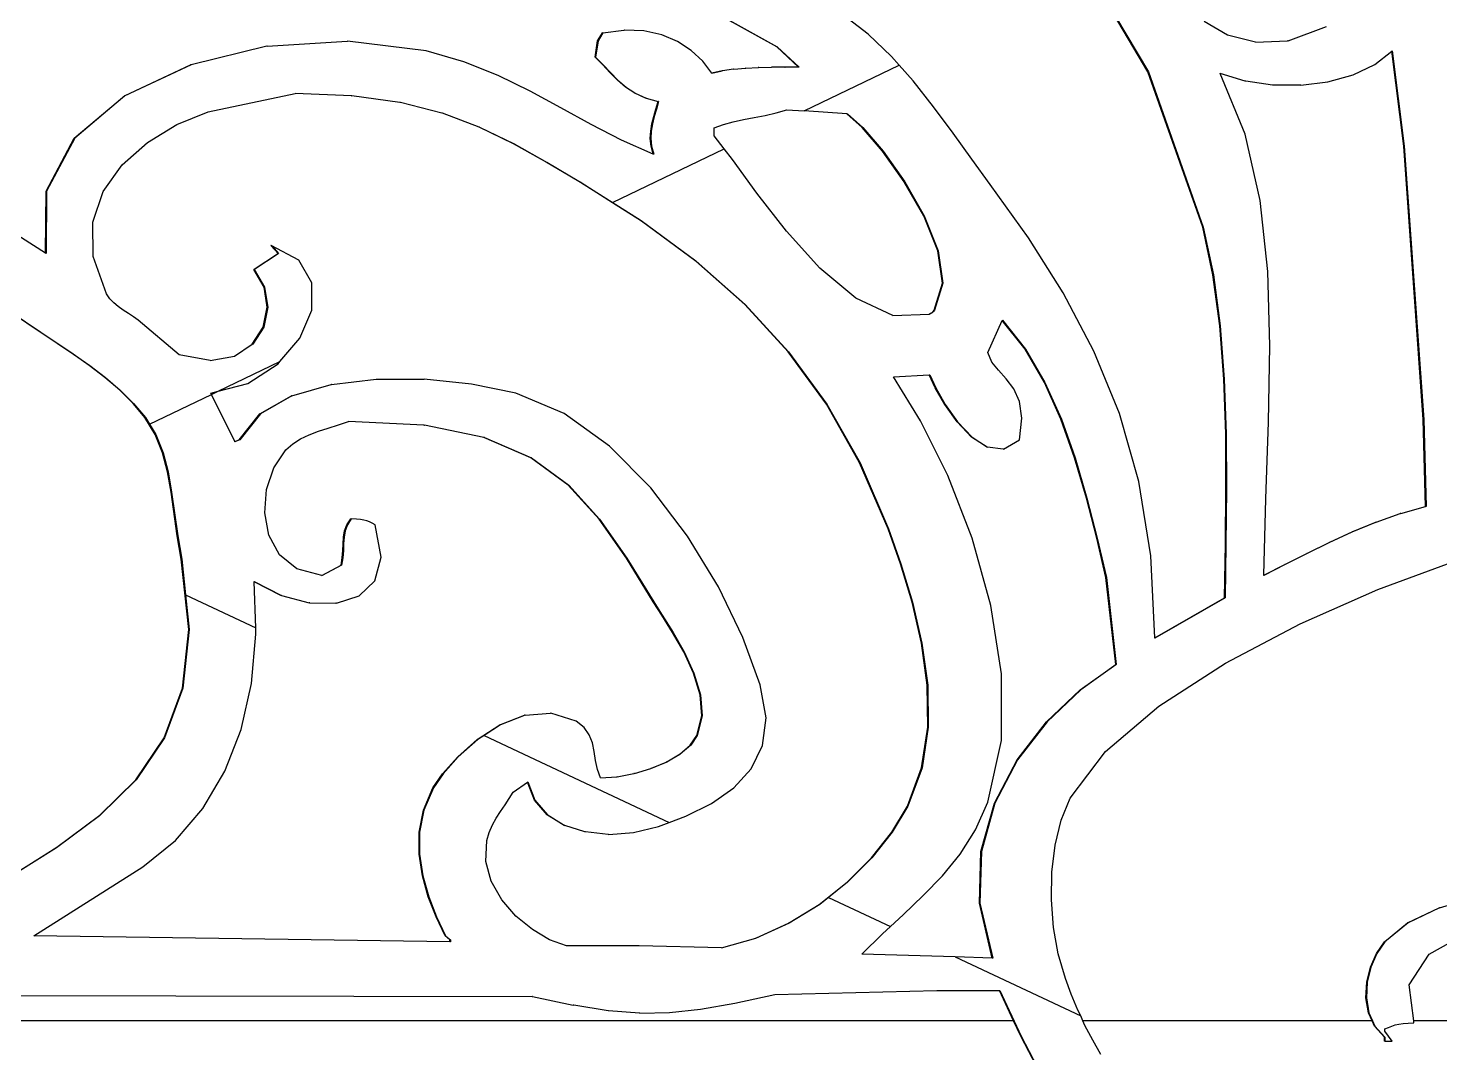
# Model space of a CAD drawing. Header units: inches. Extents: x 1397 to 20304, y -27267 to -746.
# Drawn here: x 3381.86 to 3396.32, y -9117.02 to -9106.52 of the extents above; entities that cross this region are included whole.
import ezdxf

# ---------------------------------------------------------------- set-up
doc = ezdxf.new("R2010")
doc.units = ezdxf.units.IN
doc.header["$LTSCALE"] = 17
doc.header["$MEASUREMENT"] = 0
doc.layers.add('OUTLINE', color=1, linetype='Continuous', lineweight=25)

# ---------------------------------------------------------------- blocks, each defined once
blk = doc.blocks.new('fddd')
for p, q in [((-505.648, -3281.932), (-506.447, -3280.582)), ((-506.238, -3280.928), (-505.643, -3281.932)), ((-509.45, -3281.677), (-510.343, -3281.179)), ((-510.338, -3281.179), (-509.445, -3281.677)), ((-508.515, -3281.545), (-508.776, -3281.345)), ((-511.285, -3281.615), (-511.235, -3281.532)), ((-511.231, -3281.532), (-511.28, -3281.615)), ((-511.231, -3281.532), (-511.235, -3281.532)), ((-511.231, -3281.532), (-511.016, -3281.505)), ((-511.016, -3281.505), (-511.012, -3281.505)), ((-511.011, -3281.505), (-511.012, -3281.505)), ((-510.81, -3281.513), (-511.011, -3281.505)), ((-510.627, -3281.554), (-510.81, -3281.513)), ((-508.275, -3281.774), (-508.515, -3281.545)), ((-504.834, -3281.558), (-505.072, -3281.417)), ((-504.213, -3281.615), (-503.819, -3281.467)), ((-514.672, -3281.669), (-515.448, -3281.859)), ((-514.668, -3281.669), (-514.672, -3281.669)), ((-514.668, -3281.669), (-513.85, -3281.619)), ((-513.85, -3281.619), (-513.848, -3281.619)), ((-513.845, -3281.619), (-513.848, -3281.619)), ((-513.041, -3281.718), (-513.845, -3281.619)), ((-511.31, -3281.781), (-511.285, -3281.615)), ((-511.28, -3281.615), (-511.305, -3281.781)), ((-511.28, -3281.615), (-511.285, -3281.615)), ((-510.466, -3281.621), (-510.627, -3281.554)), ((-510.325, -3281.712), (-510.466, -3281.621)), ((-509.445, -3281.677), (-509.45, -3281.677)), ((-509.227, -3281.884), (-509.45, -3281.677)), ((-509.445, -3281.677), (-509.222, -3281.884)), ((-504.545, -3281.629), (-504.834, -3281.558)), ((-504.545, -3281.629), (-504.218, -3281.615)), ((-504.213, -3281.615), (-504.218, -3281.615)), ((-512.654, -3281.83), (-513.041, -3281.718)), ((-512.302, -3281.97), (-512.654, -3281.83)), ((-511.233, -3281.86), (-511.31, -3281.781)), ((-511.305, -3281.781), (-511.31, -3281.781)), ((-511.305, -3281.781), (-511.229, -3281.86)), ((-510.208, -3281.822), (-510.325, -3281.712)), ((-510.115, -3281.946), (-510.208, -3281.822)), ((-508.195, -3281.865), (-508.275, -3281.774)), ((-503.323, -3281.856), (-503.151, -3281.722)), ((-503.151, -3281.722), (-503.147, -3281.718)), ((-503.027, -3282.693), (-503.151, -3281.722)), ((-503.147, -3281.718), (-503.023, -3282.693)), ((-516.131, -3282.177), (-515.453, -3281.859)), ((-515.448, -3281.859), (-516.126, -3282.177)), ((-515.448, -3281.859), (-515.453, -3281.859)), ((-511.974, -3282.13), (-512.302, -3281.97)), ((-511.159, -3281.94), (-511.233, -3281.86)), ((-511.229, -3281.86), (-511.233, -3281.86)), ((-511.229, -3281.86), (-511.154, -3281.94)), ((-511.082, -3282.017), (-511.159, -3281.94)), ((-511.154, -3281.94), (-511.159, -3281.94)), ((-511.154, -3281.94), (-511.077, -3282.017)), ((-510.115, -3281.946), (-510.01, -3281.923)), ((-510.01, -3281.923), (-510.115, -3281.946)), ((-510.115, -3281.946), (-510.115, -3281.946)), ((-510.006, -3281.923), (-510.01, -3281.923)), ((-509.893, -3281.906), (-510.006, -3281.923)), ((-509.889, -3281.906), (-509.893, -3281.906)), ((-509.889, -3281.906), (-509.77, -3281.894)), ((-509.765, -3281.894), (-509.77, -3281.894)), ((-509.765, -3281.894), (-509.64, -3281.887)), ((-509.635, -3281.887), (-509.64, -3281.887)), ((-509.635, -3281.887), (-509.505, -3281.884)), ((-509.501, -3281.884), (-509.505, -3281.884)), ((-509.367, -3281.884), (-509.501, -3281.884)), ((-509.367, -3281.884), (-509.365, -3281.884)), ((-509.363, -3281.884), (-509.365, -3281.884)), ((-509.227, -3281.884), (-509.363, -3281.884)), ((-509.222, -3281.884), (-509.227, -3281.884)), ((-509.17, -3282.332), (-508.195, -3281.865)), ((-508.052, -3282.024), (-508.195, -3281.865)), ((-505.643, -3281.932), (-505.648, -3281.932)), ((-505.086, -3283.523), (-505.648, -3281.932)), ((-505.643, -3281.932), (-505.081, -3283.523)), ((-504.907, -3281.946), (-504.907, -3281.948)), ((-504.652, -3282.027), (-504.907, -3281.948)), ((-504.654, -3282.57), (-504.907, -3281.948)), ((-503.804, -3282.033), (-503.546, -3281.961)), ((-503.546, -3281.961), (-503.323, -3281.856)), ((-511.077, -3282.017), (-511.082, -3282.017)), ((-510.998, -3282.089), (-511.082, -3282.017)), ((-511.077, -3282.017), (-510.993, -3282.089)), ((-510.993, -3282.089), (-510.998, -3282.089)), ((-510.903, -3282.151), (-510.998, -3282.089)), ((-510.993, -3282.089), (-510.899, -3282.151)), ((-507.843, -3282.289), (-508.052, -3282.024)), ((-504.647, -3282.027), (-504.652, -3282.027)), ((-504.372, -3282.067), (-504.647, -3282.027)), ((-504.367, -3282.067), (-504.372, -3282.067)), ((-504.086, -3282.069), (-504.367, -3282.067)), ((-504.082, -3282.069), (-504.086, -3282.069)), ((-504.082, -3282.069), (-503.804, -3282.033)), ((-516.645, -3282.612), (-516.131, -3282.177)), ((-516.126, -3282.177), (-516.64, -3282.612)), ((-516.126, -3282.177), (-516.131, -3282.177)), ((-515.273, -3282.341), (-514.381, -3282.154)), ((-513.805, -3282.177), (-514.381, -3282.154)), ((-513.805, -3282.177), (-513.801, -3282.177)), ((-513.31, -3282.246), (-513.801, -3282.177)), ((-513.305, -3282.246), (-513.31, -3282.246)), ((-512.88, -3282.356), (-513.305, -3282.246)), ((-511.661, -3282.301), (-511.974, -3282.13)), ((-510.794, -3282.202), (-510.903, -3282.151)), ((-510.899, -3282.151), (-510.903, -3282.151)), ((-510.899, -3282.151), (-510.789, -3282.202)), ((-510.789, -3282.202), (-510.794, -3282.202)), ((-510.789, -3282.202), (-510.665, -3282.237)), ((-510.687, -3282.314), (-510.665, -3282.237)), ((-510.66, -3282.237), (-510.683, -3282.314)), ((-510.66, -3282.237), (-510.665, -3282.237)), ((-515.593, -3282.473), (-515.273, -3282.341)), ((-512.875, -3282.356), (-512.88, -3282.356)), ((-512.498, -3282.499), (-512.875, -3282.356)), ((-511.352, -3282.471), (-511.661, -3282.301)), ((-510.728, -3282.463), (-510.709, -3282.389)), ((-510.705, -3282.389), (-510.724, -3282.463)), ((-510.709, -3282.389), (-510.687, -3282.314)), ((-510.705, -3282.389), (-510.709, -3282.389)), ((-510.683, -3282.314), (-510.705, -3282.389)), ((-510.683, -3282.314), (-510.687, -3282.314)), ((-509.791, -3282.421), (-509.681, -3282.4)), ((-509.681, -3282.4), (-509.57, -3282.378)), ((-509.57, -3282.378), (-509.457, -3282.352)), ((-509.457, -3282.352), (-509.347, -3282.32)), ((-509.347, -3282.32), (-509.17, -3282.332)), ((-508.731, -3282.361), (-509.17, -3282.332)), ((-508.574, -3282.502), (-508.731, -3282.361)), ((-508.731, -3282.361), (-508.726, -3282.361)), ((-508.726, -3282.361), (-508.569, -3282.502)), ((-507.644, -3282.559), (-507.843, -3282.289)), ((-516.939, -3283.789), (-518.893, -3282.548)), ((-515.894, -3282.656), (-515.593, -3282.473)), ((-512.146, -3282.669), (-512.498, -3282.499)), ((-512.493, -3282.499), (-512.498, -3282.499)), ((-512.493, -3282.499), (-512.141, -3282.669)), ((-511.039, -3282.633), (-511.352, -3282.471)), ((-510.745, -3282.614), (-510.741, -3282.538)), ((-510.741, -3282.538), (-510.728, -3282.463)), ((-510.737, -3282.538), (-510.741, -3282.614)), ((-510.737, -3282.538), (-510.741, -3282.538)), ((-510.724, -3282.463), (-510.737, -3282.538)), ((-510.724, -3282.463), (-510.728, -3282.463)), ((-510.09, -3282.506), (-509.997, -3282.471)), ((-510.09, -3282.589), (-510.09, -3282.506)), ((-509.997, -3282.471), (-509.897, -3282.443)), ((-509.897, -3282.443), (-509.791, -3282.421)), ((-508.366, -3282.744), (-508.574, -3282.502)), ((-508.569, -3282.502), (-508.574, -3282.502)), ((-508.569, -3282.502), (-508.361, -3282.744)), ((-507.452, -3282.828), (-507.644, -3282.559)), ((-516.934, -3283.154), (-516.645, -3282.612)), ((-516.64, -3282.612), (-516.929, -3283.154)), ((-516.64, -3282.612), (-516.645, -3282.612)), ((-516.153, -3282.885), (-515.894, -3282.656)), ((-511.805, -3282.861), (-512.146, -3282.669)), ((-512.141, -3282.669), (-512.146, -3282.669)), ((-512.141, -3282.669), (-511.801, -3282.861)), ((-510.715, -3282.774), (-511.039, -3282.633)), ((-510.741, -3282.614), (-510.745, -3282.614)), ((-510.737, -3282.693), (-510.745, -3282.614)), ((-510.741, -3282.614), (-510.733, -3282.693)), ((-510.715, -3282.774), (-510.737, -3282.693)), ((-510.733, -3282.693), (-510.737, -3282.693)), ((-510.733, -3282.693), (-510.71, -3282.776)), ((-509.987, -3282.722), (-510.09, -3282.589)), ((-504.499, -3283.251), (-504.654, -3282.57)), ((-502.829, -3285.493), (-503.027, -3282.693)), ((-503.027, -3282.693), (-503.023, -3282.693)), ((-503.023, -3282.693), (-502.824, -3285.493)), ((-511.132, -3283.27), (-509.987, -3282.722)), ((-510.71, -3282.776), (-510.715, -3282.774)), ((-509.904, -3282.829), (-509.987, -3282.722)), ((-509.653, -3283.173), (-509.904, -3282.829)), ((-508.144, -3283.057), (-508.366, -3282.744)), ((-508.361, -3282.744), (-508.366, -3282.744)), ((-508.361, -3282.744), (-508.139, -3283.057)), ((-507.263, -3283.087), (-507.452, -3282.828)), ((-516.348, -3283.158), (-516.153, -3282.885)), ((-511.459, -3283.066), (-511.805, -3282.861)), ((-511.801, -3282.861), (-511.805, -3282.861)), ((-511.801, -3282.861), (-511.454, -3283.066)), ((-510.838, -3283.459), (-511.459, -3283.066)), ((-511.454, -3283.066), (-511.459, -3283.066)), ((-511.454, -3283.066), (-511.132, -3283.27)), ((-507.943, -3283.408), (-508.144, -3283.057)), ((-508.139, -3283.057), (-508.144, -3283.057)), ((-508.139, -3283.057), (-507.939, -3283.408)), ((-506.873, -3283.631), (-507.263, -3283.087)), ((-516.939, -3283.789), (-516.934, -3283.154)), ((-516.929, -3283.154), (-516.934, -3283.792)), ((-516.929, -3283.154), (-516.934, -3283.154)), ((-516.454, -3283.471), (-516.348, -3283.158)), ((-511.132, -3283.27), (-510.834, -3283.459)), ((-509.35, -3283.564), (-509.653, -3283.173)), ((-504.421, -3283.978), (-504.499, -3283.251)), ((-507.801, -3283.765), (-507.943, -3283.408)), ((-507.939, -3283.408), (-507.943, -3283.408)), ((-507.939, -3283.408), (-507.797, -3283.765)), ((-516.451, -3283.822), (-516.454, -3283.471)), ((-510.279, -3283.871), (-510.838, -3283.459)), ((-510.834, -3283.459), (-510.838, -3283.459)), ((-510.834, -3283.459), (-510.274, -3283.871)), ((-509.009, -3283.943), (-509.35, -3283.564)), ((-505.081, -3283.523), (-505.086, -3283.523)), ((-504.982, -3284.011), (-505.086, -3283.523)), ((-505.081, -3283.523), (-504.977, -3284.011)), ((-514.633, -3283.709), (-514.623, -3283.714)), ((-514.558, -3283.792), (-514.633, -3283.709)), ((-514.628, -3283.709), (-514.633, -3283.709)), ((-514.344, -3283.86), (-514.628, -3283.709)), ((-514.628, -3283.709), (-514.623, -3283.714)), ((-514.623, -3283.714), (-514.553, -3283.792)), ((-506.517, -3284.196), (-506.873, -3283.631)), ((-516.934, -3283.792), (-516.939, -3283.789)), ((-516.314, -3284.207), (-516.451, -3283.822)), ((-514.806, -3283.958), (-514.558, -3283.792)), ((-514.553, -3283.792), (-514.801, -3283.958)), ((-514.553, -3283.792), (-514.558, -3283.792)), ((-514.211, -3284.093), (-514.344, -3283.86)), ((-507.754, -3284.098), (-507.801, -3283.765)), ((-507.797, -3283.765), (-507.801, -3283.765)), ((-507.797, -3283.765), (-507.749, -3284.098)), ((-514.7, -3284.139), (-514.806, -3283.958)), ((-514.801, -3283.958), (-514.806, -3283.958)), ((-514.801, -3283.958), (-514.695, -3284.139)), ((-509.778, -3284.314), (-510.279, -3283.871)), ((-510.274, -3283.871), (-510.279, -3283.871)), ((-510.274, -3283.871), (-509.773, -3284.314)), ((-508.641, -3284.25), (-509.009, -3283.943)), ((-504.4, -3284.739), (-504.421, -3283.978)), ((-514.668, -3284.344), (-514.7, -3284.139)), ((-514.695, -3284.139), (-514.7, -3284.139)), ((-514.695, -3284.139), (-514.663, -3284.344)), ((-514.213, -3284.372), (-514.211, -3284.093)), ((-507.838, -3284.373), (-507.754, -3284.098)), ((-507.749, -3284.098), (-507.833, -3284.373)), ((-507.749, -3284.098), (-507.754, -3284.098)), ((-504.912, -3284.533), (-504.982, -3284.011)), ((-504.977, -3284.011), (-504.982, -3284.011)), ((-504.977, -3284.011), (-504.908, -3284.533)), ((-516.281, -3284.256), (-516.314, -3284.207)), ((-516.241, -3284.299), (-516.281, -3284.256)), ((-508.262, -3284.426), (-508.641, -3284.25)), ((-506.202, -3284.792), (-506.517, -3284.196)), ((-516.988, -3284.601), (-517.292, -3284.396)), ((-517.288, -3284.396), (-516.984, -3284.601)), ((-516.194, -3284.337), (-516.241, -3284.299)), ((-516.143, -3284.372), (-516.194, -3284.337)), ((-516.091, -3284.406), (-516.143, -3284.372)), ((-516.04, -3284.44), (-516.091, -3284.406)), ((-515.992, -3284.477), (-516.04, -3284.44)), ((-514.709, -3284.546), (-514.668, -3284.344)), ((-514.663, -3284.344), (-514.705, -3284.546)), ((-514.663, -3284.344), (-514.668, -3284.344)), ((-514.334, -3284.661), (-514.213, -3284.372)), ((-509.333, -3284.799), (-509.778, -3284.314)), ((-509.773, -3284.314), (-509.778, -3284.314)), ((-509.773, -3284.314), (-509.328, -3284.799)), ((-508.262, -3284.426), (-507.888, -3284.414)), ((-507.888, -3284.414), (-507.872, -3284.405)), ((-507.883, -3284.414), (-507.888, -3284.414)), ((-507.867, -3284.405), (-507.883, -3284.414)), ((-507.872, -3284.405), (-507.863, -3284.4)), ((-507.867, -3284.405), (-507.872, -3284.405)), ((-507.858, -3284.4), (-507.867, -3284.405)), ((-507.863, -3284.4), (-507.855, -3284.393)), ((-507.858, -3284.4), (-507.863, -3284.4)), ((-507.85, -3284.393), (-507.858, -3284.4)), ((-507.855, -3284.393), (-507.849, -3284.386)), ((-507.85, -3284.393), (-507.855, -3284.393)), ((-507.845, -3284.386), (-507.85, -3284.393)), ((-507.849, -3284.386), (-507.838, -3284.373)), ((-507.845, -3284.386), (-507.849, -3284.386)), ((-507.833, -3284.373), (-507.845, -3284.386)), ((-507.833, -3284.373), (-507.838, -3284.373)), ((-515.57, -3284.829), (-515.992, -3284.477)), ((-514.822, -3284.721), (-514.709, -3284.546)), ((-514.705, -3284.546), (-514.817, -3284.721)), ((-514.705, -3284.546), (-514.709, -3284.546)), ((-507.288, -3284.808), (-507.141, -3284.48)), ((-507.141, -3284.48), (-507.139, -3284.477)), ((-506.907, -3284.773), (-507.141, -3284.48)), ((-507.139, -3284.477), (-506.902, -3284.773)), ((-504.871, -3285.08), (-504.912, -3284.533)), ((-504.908, -3284.533), (-504.912, -3284.533)), ((-504.908, -3284.533), (-504.867, -3285.08)), ((-516.984, -3284.601), (-516.988, -3284.601)), ((-516.825, -3284.71), (-516.988, -3284.601)), ((-516.984, -3284.601), (-516.82, -3284.71)), ((-516.658, -3284.822), (-516.825, -3284.71)), ((-516.82, -3284.71), (-516.825, -3284.71)), ((-516.82, -3284.71), (-516.653, -3284.822)), ((-515.005, -3284.844), (-514.822, -3284.721)), ((-514.817, -3284.721), (-515, -3284.844)), ((-514.817, -3284.721), (-514.822, -3284.721)), ((-514.538, -3284.9), (-514.334, -3284.661)), ((-516.491, -3284.94), (-516.658, -3284.822)), ((-516.653, -3284.822), (-516.658, -3284.822)), ((-516.653, -3284.822), (-516.487, -3284.94)), ((-515.252, -3284.888), (-515.57, -3284.829)), ((-515.252, -3284.888), (-515.005, -3284.844)), ((-515, -3284.844), (-515.005, -3284.844)), ((-508.941, -3285.337), (-509.333, -3284.799)), ((-509.328, -3284.799), (-509.333, -3284.799)), ((-509.328, -3284.799), (-508.936, -3285.337)), ((-507.247, -3284.904), (-507.288, -3284.808)), ((-506.708, -3285.115), (-506.907, -3284.773)), ((-506.907, -3284.773), (-506.902, -3284.773)), ((-506.902, -3284.773), (-506.703, -3285.115)), ((-505.941, -3285.432), (-506.202, -3284.792)), ((-504.414, -3285.519), (-504.4, -3284.739)), ((-516.331, -3285.062), (-516.491, -3284.94)), ((-516.487, -3284.94), (-516.491, -3284.94)), ((-516.487, -3284.94), (-516.326, -3285.062)), ((-515.17, -3285.203), (-514.538, -3284.9)), ((-514.867, -3285.123), (-514.557, -3284.923)), ((-514.557, -3284.923), (-514.538, -3284.9)), ((-507.179, -3284.989), (-507.247, -3284.904)), ((-507.099, -3285.077), (-507.179, -3284.989)), ((-516.179, -3285.192), (-516.331, -3285.062)), ((-516.326, -3285.062), (-516.331, -3285.062)), ((-516.326, -3285.062), (-516.174, -3285.192)), ((-515.17, -3285.203), (-514.867, -3285.123)), ((-514.416, -3285.25), (-514.014, -3285.133)), ((-514.009, -3285.133), (-514.014, -3285.133)), ((-514.009, -3285.133), (-513.552, -3285.079)), ((-513.552, -3285.079), (-513.06, -3285.081)), ((-512.576, -3285.131), (-513.06, -3285.081)), ((-512.123, -3285.223), (-512.576, -3285.131)), ((-508.255, -3285.057), (-507.888, -3285.037)), ((-507.976, -3285.506), (-508.255, -3285.057)), ((-507.826, -3285.169), (-507.888, -3285.037)), ((-507.888, -3285.037), (-507.883, -3285.037)), ((-507.883, -3285.037), (-507.821, -3285.169)), ((-507.023, -3285.179), (-507.099, -3285.077)), ((-506.54, -3285.489), (-506.708, -3285.115)), ((-506.703, -3285.115), (-506.708, -3285.115)), ((-506.703, -3285.115), (-506.535, -3285.489)), ((-504.867, -3285.08), (-504.871, -3285.08)), ((-504.852, -3285.641), (-504.871, -3285.08)), ((-504.867, -3285.08), (-504.847, -3285.641)), ((-516.174, -3285.192), (-516.179, -3285.192)), ((-516.042, -3285.328), (-516.179, -3285.192)), ((-516.174, -3285.192), (-516.037, -3285.328)), ((-515.876, -3285.54), (-515.241, -3285.237)), ((-515.248, -3285.223), (-515.17, -3285.203)), ((-515.241, -3285.237), (-515.248, -3285.223)), ((-515.241, -3285.237), (-515.17, -3285.203)), ((-515.001, -3285.719), (-515.241, -3285.237)), ((-514.744, -3285.436), (-514.42, -3285.25)), ((-514.416, -3285.25), (-514.739, -3285.436)), ((-514.416, -3285.25), (-514.42, -3285.25)), ((-511.627, -3285.43), (-512.123, -3285.223)), ((-507.728, -3285.34), (-507.826, -3285.169)), ((-507.821, -3285.169), (-507.826, -3285.169)), ((-507.821, -3285.169), (-507.724, -3285.34)), ((-506.965, -3285.309), (-507.023, -3285.179)), ((-506.941, -3285.478), (-506.965, -3285.309)), ((-515.922, -3285.472), (-516.042, -3285.328)), ((-516.037, -3285.328), (-516.042, -3285.328)), ((-516.037, -3285.328), (-515.917, -3285.472)), ((-514.955, -3285.7), (-514.744, -3285.436)), ((-514.739, -3285.436), (-514.95, -3285.7)), ((-514.739, -3285.436), (-514.744, -3285.436)), ((-511.163, -3285.765), (-511.627, -3285.43)), ((-508.601, -3285.938), (-508.941, -3285.337)), ((-508.936, -3285.337), (-508.941, -3285.337)), ((-508.936, -3285.337), (-508.596, -3285.938)), ((-507.602, -3285.518), (-507.728, -3285.34)), ((-507.724, -3285.34), (-507.728, -3285.34)), ((-507.724, -3285.34), (-507.597, -3285.518)), ((-505.743, -3286.128), (-505.941, -3285.432)), ((-515.816, -3285.647), (-515.922, -3285.472)), ((-515.917, -3285.472), (-515.922, -3285.472)), ((-515.917, -3285.472), (-515.876, -3285.54)), ((-515.876, -3285.54), (-515.811, -3285.647)), ((-514.143, -3285.614), (-514.043, -3285.582)), ((-514.043, -3285.582), (-513.939, -3285.549)), ((-513.939, -3285.549), (-513.835, -3285.514)), ((-513.063, -3285.55), (-513.835, -3285.514)), ((-513.063, -3285.55), (-513.059, -3285.55)), ((-512.45, -3285.676), (-513.059, -3285.55)), ((-507.698, -3286.067), (-507.976, -3285.506)), ((-507.455, -3285.673), (-507.602, -3285.518)), ((-507.597, -3285.518), (-507.602, -3285.518)), ((-507.597, -3285.518), (-507.45, -3285.673)), ((-506.965, -3285.7), (-506.941, -3285.478)), ((-506.399, -3285.887), (-506.54, -3285.489)), ((-506.535, -3285.489), (-506.54, -3285.489)), ((-506.535, -3285.489), (-506.394, -3285.887)), ((-504.441, -3286.307), (-504.414, -3285.519)), ((-502.804, -3286.385), (-502.829, -3285.493)), ((-502.824, -3285.493), (-502.829, -3285.493)), ((-502.824, -3285.493), (-502.8, -3286.385)), ((-515.811, -3285.647), (-515.816, -3285.647)), ((-515.741, -3285.833), (-515.816, -3285.647)), ((-515.811, -3285.647), (-515.736, -3285.833)), ((-515.001, -3285.719), (-514.955, -3285.7)), ((-515, -3285.721), (-515.001, -3285.719)), ((-514.95, -3285.7), (-515, -3285.721)), ((-514.95, -3285.7), (-514.955, -3285.7)), ((-514.479, -3285.804), (-514.408, -3285.741)), ((-514.408, -3285.741), (-514.328, -3285.691)), ((-514.328, -3285.691), (-514.239, -3285.65)), ((-514.239, -3285.65), (-514.143, -3285.614)), ((-511.968, -3285.885), (-512.45, -3285.676)), ((-512.445, -3285.676), (-512.45, -3285.676)), ((-512.445, -3285.676), (-511.963, -3285.885)), ((-507.295, -3285.776), (-507.455, -3285.673)), ((-507.45, -3285.673), (-507.455, -3285.673)), ((-507.45, -3285.673), (-507.291, -3285.776)), ((-507.126, -3285.795), (-506.965, -3285.7)), ((-504.847, -3285.641), (-504.852, -3285.641)), ((-504.849, -3286.208), (-504.852, -3285.641)), ((-504.847, -3285.641), (-504.844, -3286.208)), ((-515.736, -3285.833), (-515.741, -3285.833)), ((-515.689, -3286.03), (-515.741, -3285.833)), ((-515.736, -3285.833), (-515.684, -3286.03)), ((-514.602, -3285.987), (-514.479, -3285.804)), ((-511.585, -3286.167), (-511.968, -3285.885)), ((-511.963, -3285.885), (-511.968, -3285.885)), ((-511.963, -3285.885), (-511.58, -3286.167)), ((-510.74, -3286.194), (-511.163, -3285.765)), ((-507.291, -3285.776), (-507.295, -3285.776)), ((-507.131, -3285.795), (-507.291, -3285.776)), ((-507.126, -3285.795), (-507.131, -3285.795)), ((-506.279, -3286.297), (-506.399, -3285.887)), ((-506.394, -3285.887), (-506.399, -3285.887)), ((-506.394, -3285.887), (-506.274, -3286.297)), ((-515.652, -3286.238), (-515.689, -3286.03)), ((-515.684, -3286.03), (-515.689, -3286.03)), ((-515.684, -3286.03), (-515.648, -3286.238)), ((-514.675, -3286.21), (-514.602, -3285.987)), ((-508.309, -3286.613), (-508.601, -3285.938)), ((-508.596, -3285.938), (-508.601, -3285.938)), ((-508.596, -3285.938), (-508.305, -3286.613)), ((-511.27, -3286.512), (-511.585, -3286.167)), ((-511.58, -3286.167), (-511.585, -3286.167)), ((-511.58, -3286.167), (-511.265, -3286.512)), ((-507.45, -3286.709), (-507.698, -3286.067)), ((-505.618, -3286.89), (-505.743, -3286.128)), ((-515.591, -3286.685), (-515.652, -3286.238)), ((-515.648, -3286.238), (-515.652, -3286.238)), ((-515.648, -3286.238), (-515.586, -3286.685)), ((-514.694, -3286.448), (-514.675, -3286.21)), ((-510.365, -3286.687), (-510.74, -3286.194)), ((-506.173, -3286.708), (-506.279, -3286.297)), ((-506.274, -3286.297), (-506.279, -3286.297)), ((-506.274, -3286.297), (-506.168, -3286.708)), ((-504.854, -3286.77), (-504.849, -3286.208)), ((-504.844, -3286.208), (-504.849, -3286.208)), ((-504.844, -3286.208), (-504.849, -3286.77)), ((-504.461, -3287.087), (-504.441, -3286.307)), ((-514.652, -3286.678), (-514.694, -3286.448)), ((-503.309, -3286.546), (-503.064, -3286.457)), ((-503.059, -3286.457), (-503.064, -3286.457)), ((-503.059, -3286.457), (-502.804, -3286.385)), ((-502.8, -3286.385), (-502.804, -3286.385)), ((-513.876, -3286.633), (-513.853, -3286.57)), ((-513.848, -3286.57), (-513.871, -3286.633)), ((-513.853, -3286.57), (-513.814, -3286.509)), ((-513.848, -3286.57), (-513.853, -3286.57)), ((-513.81, -3286.509), (-513.848, -3286.57)), ((-513.81, -3286.509), (-513.814, -3286.509)), ((-513.756, -3286.512), (-513.81, -3286.509)), ((-513.713, -3286.516), (-513.756, -3286.512)), ((-513.679, -3286.523), (-513.713, -3286.516)), ((-513.649, -3286.531), (-513.679, -3286.523)), ((-513.622, -3286.542), (-513.649, -3286.531)), ((-513.594, -3286.555), (-513.622, -3286.542)), ((-513.562, -3286.571), (-513.594, -3286.555)), ((-513.502, -3286.903), (-513.562, -3286.571)), ((-510.99, -3286.913), (-511.27, -3286.512)), ((-511.265, -3286.512), (-511.27, -3286.512)), ((-511.265, -3286.512), (-510.985, -3286.913)), ((-503.556, -3286.645), (-503.314, -3286.546)), ((-503.309, -3286.546), (-503.552, -3286.645)), ((-503.309, -3286.546), (-503.314, -3286.546)), ((-515.55, -3286.924), (-515.591, -3286.685)), ((-515.586, -3286.685), (-515.591, -3286.685)), ((-515.586, -3286.685), (-515.545, -3286.924)), ((-514.544, -3286.878), (-514.652, -3286.678)), ((-513.891, -3286.765), (-513.887, -3286.698)), ((-513.887, -3286.698), (-513.876, -3286.633)), ((-513.882, -3286.698), (-513.887, -3286.698)), ((-513.882, -3286.698), (-513.886, -3286.765)), ((-513.871, -3286.633), (-513.882, -3286.698)), ((-513.871, -3286.633), (-513.876, -3286.633)), ((-510.048, -3287.208), (-510.365, -3286.687)), ((-508.183, -3286.97), (-508.309, -3286.613)), ((-508.305, -3286.613), (-508.309, -3286.613)), ((-508.305, -3286.613), (-508.178, -3286.97)), ((-507.257, -3287.397), (-507.45, -3286.709)), ((-506.078, -3287.11), (-506.173, -3286.708)), ((-506.168, -3286.708), (-506.173, -3286.708)), ((-506.168, -3286.708), (-506.073, -3287.11)), ((-504.021, -3286.865), (-503.792, -3286.753)), ((-503.787, -3286.753), (-504.016, -3286.865)), ((-503.792, -3286.753), (-503.556, -3286.645)), ((-503.787, -3286.753), (-503.792, -3286.753)), ((-503.552, -3286.645), (-503.787, -3286.753)), ((-503.552, -3286.645), (-503.556, -3286.645)), ((-514.364, -3287.023), (-514.544, -3286.878)), ((-513.9, -3286.908), (-513.894, -3286.835)), ((-513.889, -3286.835), (-513.895, -3286.908)), ((-513.894, -3286.835), (-513.891, -3286.765)), ((-513.889, -3286.835), (-513.894, -3286.835)), ((-513.886, -3286.765), (-513.891, -3286.765)), ((-513.886, -3286.765), (-513.889, -3286.835)), ((-505.577, -3287.73), (-505.618, -3286.89)), ((-504.863, -3287.318), (-504.854, -3286.77)), ((-504.849, -3286.77), (-504.858, -3287.318)), ((-504.849, -3286.77), (-504.854, -3286.77)), ((-504.245, -3286.979), (-504.021, -3286.865)), ((-504.016, -3286.865), (-504.241, -3286.979)), ((-504.016, -3286.865), (-504.021, -3286.865)), ((-515.473, -3287.642), (-515.55, -3286.924)), ((-515.545, -3286.924), (-515.55, -3286.924)), ((-515.545, -3286.924), (-515.506, -3287.289)), ((-514.11, -3287.089), (-514.364, -3287.023)), ((-514.11, -3287.089), (-513.913, -3286.986)), ((-513.909, -3286.986), (-514.107, -3287.09)), ((-513.913, -3286.986), (-513.9, -3286.908)), ((-513.909, -3286.986), (-513.913, -3286.986)), ((-513.895, -3286.908), (-513.909, -3286.986)), ((-513.895, -3286.908), (-513.9, -3286.908)), ((-513.567, -3287.144), (-513.502, -3286.903)), ((-510.715, -3287.359), (-510.99, -3286.913)), ((-510.985, -3286.913), (-510.99, -3286.913)), ((-510.985, -3286.913), (-510.71, -3287.359)), ((-508.064, -3287.364), (-508.183, -3286.97)), ((-508.178, -3286.97), (-508.183, -3286.97)), ((-508.178, -3286.97), (-508.059, -3287.364)), ((-504.461, -3287.087), (-504.245, -3286.979)), ((-504.241, -3286.979), (-504.461, -3287.09)), ((-504.241, -3286.979), (-504.245, -3286.979)), ((-503.293, -3287.234), (-502.515, -3286.947)), ((-514.801, -3287.152), (-514.524, -3287.296)), ((-514.801, -3287.154), (-514.801, -3287.152)), ((-514.528, -3287.296), (-514.801, -3287.154)), ((-514.786, -3287.628), (-514.801, -3287.154)), ((-514.107, -3287.09), (-514.11, -3287.089)), ((-513.728, -3287.3), (-513.567, -3287.144)), ((-505.978, -3288.002), (-506.078, -3287.11)), ((-506.073, -3287.11), (-506.078, -3287.11)), ((-506.073, -3287.11), (-505.974, -3288.002)), ((-504.461, -3287.09), (-504.461, -3287.087)), ((-515.506, -3287.289), (-514.786, -3287.628)), ((-515.506, -3287.289), (-515.468, -3287.642)), ((-514.524, -3287.296), (-514.528, -3287.296)), ((-514.524, -3287.296), (-514.239, -3287.372)), ((-513.96, -3287.375), (-513.728, -3287.3)), ((-509.796, -3287.727), (-510.048, -3287.208)), ((-505.577, -3287.73), (-504.863, -3287.318)), ((-504.858, -3287.318), (-505.577, -3287.733)), ((-504.858, -3287.318), (-504.863, -3287.318)), ((-504.089, -3287.585), (-503.293, -3287.234)), ((-514.234, -3287.372), (-514.239, -3287.372)), ((-514.234, -3287.372), (-513.965, -3287.375)), ((-513.96, -3287.375), (-513.965, -3287.375)), ((-510.627, -3287.497), (-510.715, -3287.359)), ((-510.71, -3287.359), (-510.715, -3287.359)), ((-510.71, -3287.359), (-510.622, -3287.497)), ((-507.968, -3287.782), (-508.064, -3287.364)), ((-508.059, -3287.364), (-508.064, -3287.364)), ((-508.059, -3287.364), (-507.963, -3287.782)), ((-507.148, -3288.099), (-507.257, -3287.397)), ((-510.517, -3287.673), (-510.627, -3287.497)), ((-510.622, -3287.497), (-510.627, -3287.497)), ((-510.622, -3287.497), (-510.512, -3287.673)), ((-504.854, -3287.988), (-504.089, -3287.585)), ((-515.537, -3288.246), (-515.473, -3287.642)), ((-515.468, -3287.642), (-515.533, -3288.246)), ((-515.468, -3287.642), (-515.473, -3287.642)), ((-514.83, -3288.198), (-514.784, -3287.691)), ((-514.784, -3287.691), (-514.786, -3287.628)), ((-510.403, -3287.874), (-510.517, -3287.673)), ((-510.512, -3287.673), (-510.517, -3287.673)), ((-510.512, -3287.673), (-510.398, -3287.874)), ((-509.619, -3288.209), (-509.796, -3287.727)), ((-505.577, -3287.733), (-505.577, -3287.73)), ((-510.303, -3288.092), (-510.403, -3287.874)), ((-510.398, -3287.874), (-510.403, -3287.874)), ((-510.398, -3287.874), (-510.298, -3288.092)), ((-507.909, -3288.213), (-507.968, -3287.782)), ((-507.963, -3287.782), (-507.968, -3287.782)), ((-507.963, -3287.782), (-507.904, -3288.213)), ((-506.341, -3288.261), (-505.978, -3288.002)), ((-505.974, -3288.002), (-506.337, -3288.261)), ((-505.974, -3288.002), (-505.978, -3288.002)), ((-505.535, -3288.428), (-504.854, -3287.988)), ((-514.937, -3288.668), (-514.83, -3288.198)), ((-510.235, -3288.313), (-510.303, -3288.092)), ((-510.298, -3288.092), (-510.303, -3288.092)), ((-510.298, -3288.092), (-510.231, -3288.313)), ((-507.149, -3288.782), (-507.148, -3288.099)), ((-515.724, -3288.753), (-515.537, -3288.246)), ((-515.533, -3288.246), (-515.72, -3288.753)), ((-515.533, -3288.246), (-515.537, -3288.246)), ((-510.218, -3288.529), (-510.235, -3288.313)), ((-510.231, -3288.313), (-510.235, -3288.313)), ((-510.231, -3288.313), (-510.213, -3288.529)), ((-509.56, -3288.547), (-509.619, -3288.209)), ((-507.903, -3288.643), (-507.909, -3288.213)), ((-507.904, -3288.213), (-507.909, -3288.213)), ((-507.904, -3288.213), (-507.899, -3288.643)), ((-506.687, -3288.589), (-506.341, -3288.261)), ((-506.337, -3288.261), (-506.682, -3288.589)), ((-506.337, -3288.261), (-506.341, -3288.261)), ((-506.082, -3288.893), (-505.535, -3288.428)), ((-512.518, -3288.772), (-512.286, -3288.62)), ((-512.281, -3288.62), (-512.447, -3288.728)), ((-512.286, -3288.62), (-512.032, -3288.52)), ((-512.281, -3288.62), (-512.286, -3288.62)), ((-512.027, -3288.52), (-512.281, -3288.62)), ((-512.027, -3288.52), (-512.032, -3288.52)), ((-512.027, -3288.52), (-511.769, -3288.499)), ((-511.769, -3288.499), (-511.768, -3288.499)), ((-511.764, -3288.499), (-511.769, -3288.499)), ((-511.503, -3288.583), (-511.764, -3288.499)), ((-511.422, -3288.646), (-511.503, -3288.583)), ((-510.268, -3288.728), (-510.218, -3288.529)), ((-510.213, -3288.529), (-510.264, -3288.728)), ((-510.213, -3288.529), (-510.218, -3288.529)), ((-509.596, -3288.832), (-509.56, -3288.547)), ((-506.989, -3288.98), (-506.687, -3288.589)), ((-506.682, -3288.589), (-506.984, -3288.98)), ((-506.682, -3288.589), (-506.687, -3288.589)), ((-516.015, -3289.182), (-515.724, -3288.753)), ((-515.72, -3288.753), (-516.01, -3289.182)), ((-515.72, -3288.753), (-515.724, -3288.753)), ((-515.104, -3289.096), (-514.937, -3288.668)), ((-512.717, -3288.948), (-512.518, -3288.772)), ((-512.513, -3288.772), (-512.712, -3288.948)), ((-512.513, -3288.772), (-512.518, -3288.772)), ((-512.447, -3288.728), (-512.513, -3288.772)), ((-512.447, -3288.728), (-510.551, -3289.62)), ((-511.37, -3288.721), (-511.422, -3288.646)), ((-511.338, -3288.804), (-511.37, -3288.721)), ((-510.336, -3288.829), (-510.268, -3288.728)), ((-510.264, -3288.728), (-510.331, -3288.829)), ((-510.264, -3288.728), (-510.268, -3288.728)), ((-507.966, -3289.061), (-507.903, -3288.643)), ((-507.899, -3288.643), (-507.961, -3289.061)), ((-507.899, -3288.643), (-507.903, -3288.643)), ((-511.32, -3288.893), (-511.338, -3288.804)), ((-511.305, -3288.985), (-511.32, -3288.893)), ((-510.581, -3289.002), (-510.443, -3288.921)), ((-510.438, -3288.921), (-510.576, -3289.002)), ((-510.443, -3288.921), (-510.336, -3288.829)), ((-510.438, -3288.921), (-510.443, -3288.921)), ((-510.331, -3288.829), (-510.438, -3288.921)), ((-510.331, -3288.829), (-510.336, -3288.829)), ((-509.712, -3289.07), (-509.596, -3288.832)), ((-507.288, -3289.412), (-507.149, -3288.782)), ((-506.445, -3289.371), (-506.082, -3288.893)), ((-512.872, -3289.122), (-512.717, -3288.948)), ((-512.712, -3288.948), (-512.867, -3289.122)), ((-512.712, -3288.948), (-512.717, -3288.948)), ((-511.286, -3289.076), (-511.305, -3288.985)), ((-510.908, -3289.119), (-510.74, -3289.069)), ((-510.74, -3289.069), (-510.581, -3289.002)), ((-510.736, -3289.069), (-510.74, -3289.069)), ((-510.576, -3289.002), (-510.736, -3289.069)), ((-510.576, -3289.002), (-510.581, -3289.002)), ((-508.111, -3289.454), (-507.966, -3289.061)), ((-507.961, -3289.061), (-508.106, -3289.454)), ((-507.961, -3289.061), (-507.966, -3289.061)), ((-507.221, -3289.424), (-506.989, -3288.98)), ((-506.984, -3288.98), (-507.216, -3289.424)), ((-506.984, -3288.98), (-506.989, -3288.98)), ((-516.388, -3289.55), (-516.015, -3289.182)), ((-516.01, -3289.182), (-516.384, -3289.55)), ((-516.01, -3289.182), (-516.015, -3289.182)), ((-515.328, -3289.477), (-515.104, -3289.096)), ((-512.971, -3289.267), (-512.872, -3289.122)), ((-512.867, -3289.122), (-512.966, -3289.267)), ((-512.867, -3289.122), (-512.872, -3289.122)), ((-512.148, -3289.309), (-512.003, -3289.208)), ((-512.003, -3289.208), (-511.999, -3289.205)), ((-511.932, -3289.393), (-512.003, -3289.208)), ((-511.999, -3289.205), (-511.927, -3289.393)), ((-511.256, -3289.163), (-511.286, -3289.076)), ((-511.256, -3289.163), (-511.089, -3289.152)), ((-511.084, -3289.152), (-511.089, -3289.152)), ((-511.084, -3289.152), (-510.913, -3289.119)), ((-510.908, -3289.119), (-510.913, -3289.119)), ((-509.891, -3289.267), (-509.712, -3289.07)), ((-513.067, -3289.494), (-512.971, -3289.267)), ((-512.966, -3289.267), (-513.063, -3289.494)), ((-512.966, -3289.267), (-512.971, -3289.267)), ((-512.189, -3289.376), (-512.148, -3289.309)), ((-510.119, -3289.427), (-509.891, -3289.267)), ((-515.608, -3289.805), (-515.328, -3289.477)), ((-513.112, -3289.721), (-513.067, -3289.494)), ((-513.063, -3289.494), (-513.108, -3289.721)), ((-513.063, -3289.494), (-513.067, -3289.494)), ((-512.279, -3289.507), (-512.233, -3289.441)), ((-512.233, -3289.441), (-512.189, -3289.376)), ((-511.803, -3289.541), (-511.932, -3289.393)), ((-511.927, -3289.393), (-511.932, -3289.393)), ((-511.927, -3289.393), (-511.798, -3289.541)), ((-510.381, -3289.557), (-510.119, -3289.427)), ((-508.272, -3289.721), (-508.111, -3289.454)), ((-508.106, -3289.454), (-508.267, -3289.721)), ((-508.106, -3289.454), (-508.111, -3289.454)), ((-507.416, -3289.696), (-507.288, -3289.412)), ((-507.358, -3289.916), (-507.221, -3289.424)), ((-507.216, -3289.424), (-507.353, -3289.916)), ((-507.216, -3289.424), (-507.221, -3289.424)), ((-506.538, -3289.597), (-506.445, -3289.371)), ((-516.827, -3289.877), (-516.388, -3289.55)), ((-516.384, -3289.55), (-516.822, -3289.877)), ((-516.384, -3289.55), (-516.388, -3289.55)), ((-512.397, -3289.722), (-512.363, -3289.646)), ((-512.363, -3289.646), (-512.323, -3289.575)), ((-512.323, -3289.575), (-512.279, -3289.507)), ((-511.626, -3289.65), (-511.803, -3289.541)), ((-511.798, -3289.541), (-511.803, -3289.541)), ((-511.798, -3289.541), (-511.622, -3289.65)), ((-510.66, -3289.661), (-510.551, -3289.62)), ((-510.551, -3289.62), (-510.381, -3289.557)), ((-506.6, -3289.853), (-506.538, -3289.597)), ((-513.114, -3289.946), (-513.112, -3289.721)), ((-513.108, -3289.721), (-513.112, -3289.721)), ((-513.108, -3289.721), (-513.109, -3289.946)), ((-512.421, -3289.806), (-512.397, -3289.722)), ((-511.622, -3289.65), (-511.626, -3289.65)), ((-511.414, -3289.717), (-511.622, -3289.65)), ((-511.409, -3289.717), (-511.414, -3289.717)), ((-511.176, -3289.742), (-511.409, -3289.717)), ((-511.173, -3289.741), (-511.176, -3289.742)), ((-511.171, -3289.742), (-511.173, -3289.741)), ((-511.171, -3289.742), (-510.918, -3289.723)), ((-510.918, -3289.723), (-510.66, -3289.661)), ((-508.48, -3289.983), (-508.272, -3289.721)), ((-508.267, -3289.721), (-508.475, -3289.983)), ((-508.267, -3289.721), (-508.272, -3289.721)), ((-507.573, -3289.944), (-507.416, -3289.696)), ((-517.311, -3290.18), (-516.827, -3289.877)), ((-516.822, -3289.877), (-517.306, -3290.18)), ((-516.822, -3289.877), (-516.827, -3289.877)), ((-515.942, -3290.076), (-515.608, -3289.805)), ((-512.43, -3290.019), (-512.421, -3289.806)), ((-507.374, -3290.447), (-507.358, -3289.916)), ((-507.353, -3289.916), (-507.369, -3290.447)), ((-507.353, -3289.916), (-507.358, -3289.916)), ((-506.632, -3290.129), (-506.6, -3289.853)), ((-517.058, -3290.781), (-515.942, -3290.076)), ((-515.948, -3290.077), (-515.95, -3290.078)), ((-513.08, -3290.167), (-513.114, -3289.946)), ((-513.109, -3289.946), (-513.114, -3289.946)), ((-513.109, -3289.946), (-513.075, -3290.167)), ((-512.374, -3290.223), (-512.43, -3290.019)), ((-508.729, -3290.233), (-508.48, -3289.983)), ((-508.475, -3289.983), (-508.725, -3290.233)), ((-508.475, -3289.983), (-508.48, -3289.983)), ((-507.753, -3290.165), (-507.573, -3289.944)), ((-513.019, -3290.381), (-513.08, -3290.167)), ((-513.075, -3290.167), (-513.08, -3290.167)), ((-513.075, -3290.167), (-513.014, -3290.381)), ((-512.266, -3290.412), (-512.374, -3290.223)), ((-507.949, -3290.369), (-507.753, -3290.165)), ((-506.636, -3290.413), (-506.632, -3290.129)), ((-509.014, -3290.459), (-508.729, -3290.233)), ((-508.725, -3290.233), (-508.919, -3290.388)), ((-508.725, -3290.233), (-508.729, -3290.233)), ((-508.156, -3290.565), (-507.949, -3290.369)), ((-512.939, -3290.587), (-513.019, -3290.381)), ((-513.014, -3290.381), (-513.019, -3290.381)), ((-513.014, -3290.381), (-512.934, -3290.587)), ((-512.122, -3290.579), (-512.266, -3290.412)), ((-509.328, -3290.653), (-509.014, -3290.459)), ((-509.009, -3290.459), (-509.323, -3290.653)), ((-509.009, -3290.459), (-509.014, -3290.459)), ((-508.919, -3290.388), (-509.009, -3290.459)), ((-508.919, -3290.388), (-508.286, -3290.686)), ((-507.243, -3291.009), (-507.374, -3290.447)), ((-507.369, -3290.447), (-507.374, -3290.447)), ((-507.369, -3290.447), (-507.238, -3291.009)), ((-506.614, -3290.696), (-506.636, -3290.413)), ((-502.988, -3290.649), (-502.666, -3290.493)), ((-502.661, -3290.493), (-502.983, -3290.649)), ((-502.661, -3290.493), (-502.666, -3290.493)), ((-502.661, -3290.493), (-502.288, -3290.383)), ((-512.847, -3290.781), (-512.939, -3290.587)), ((-512.934, -3290.587), (-512.939, -3290.587)), ((-512.934, -3290.587), (-512.842, -3290.781)), ((-511.953, -3290.718), (-512.122, -3290.579)), ((-509.665, -3290.805), (-509.328, -3290.653)), ((-509.323, -3290.653), (-509.661, -3290.805)), ((-509.323, -3290.653), (-509.328, -3290.653)), ((-508.286, -3290.686), (-508.156, -3290.565)), ((-503.226, -3290.843), (-502.988, -3290.649)), ((-502.983, -3290.649), (-503.221, -3290.843)), ((-502.983, -3290.649), (-502.988, -3290.649)), ((-512.798, -3290.843), (-517.058, -3290.781)), ((-512.798, -3290.823), (-512.847, -3290.781)), ((-512.842, -3290.781), (-512.847, -3290.781)), ((-512.842, -3290.781), (-512.793, -3290.823)), ((-511.776, -3290.822), (-511.953, -3290.718)), ((-508.577, -3290.968), (-508.368, -3290.762)), ((-508.368, -3290.762), (-508.286, -3290.686)), ((-506.566, -3290.967), (-506.614, -3290.696)), ((-502.768, -3290.969), (-502.39, -3290.757)), ((-512.798, -3290.843), (-512.798, -3290.823)), ((-512.793, -3290.823), (-512.798, -3290.823)), ((-512.793, -3290.843), (-512.798, -3290.843)), ((-512.793, -3290.823), (-512.793, -3290.843)), ((-511.603, -3290.885), (-511.776, -3290.822)), ((-510.859, -3290.885), (-511.603, -3290.885)), ((-510.016, -3290.905), (-510.859, -3290.885)), ((-510.016, -3290.905), (-509.665, -3290.805)), ((-509.661, -3290.805), (-509.665, -3290.805)), ((-503.308, -3290.961), (-503.226, -3290.843)), ((-503.221, -3290.843), (-503.304, -3290.961)), ((-503.221, -3290.843), (-503.226, -3290.843)), ((-507.623, -3290.997), (-508.577, -3290.968)), ((-507.623, -3290.997), (-506.337, -3291.602)), ((-507.243, -3291.009), (-507.623, -3290.997)), ((-507.238, -3291.009), (-507.243, -3291.009)), ((-506.494, -3291.217), (-506.566, -3290.967)), ((-503.37, -3291.103), (-503.308, -3290.961)), ((-503.304, -3290.961), (-503.365, -3291.103)), ((-503.304, -3290.961), (-503.308, -3290.961)), ((-502.973, -3291.283), (-502.768, -3290.969)), ((-506.433, -3291.38), (-506.494, -3291.217)), ((-503.407, -3291.257), (-503.37, -3291.103)), ((-503.365, -3291.103), (-503.402, -3291.257)), ((-503.365, -3291.103), (-503.37, -3291.103)), ((-509.47, -3291.382), (-507.809, -3291.341)), ((-507.809, -3291.341), (-507.169, -3291.341)), ((-507.169, -3291.341), (-507.164, -3291.341)), ((-507.024, -3291.653), (-507.169, -3291.341)), ((-507.164, -3291.341), (-506.946, -3291.81)), ((-506.366, -3291.541), (-506.433, -3291.38)), ((-503.415, -3291.416), (-503.407, -3291.257)), ((-503.402, -3291.257), (-503.41, -3291.416)), ((-503.402, -3291.257), (-503.407, -3291.257)), ((-502.926, -3291.653), (-502.973, -3291.283)), ((-522.613, -3291.382), (-511.955, -3291.403)), ((-511.95, -3291.403), (-511.955, -3291.403)), ((-511.95, -3291.403), (-511.534, -3291.493)), ((-511.529, -3291.493), (-511.534, -3291.493)), ((-511.177, -3291.55), (-511.529, -3291.493)), ((-510.232, -3291.532), (-509.881, -3291.47)), ((-509.881, -3291.47), (-509.47, -3291.382)), ((-503.41, -3291.416), (-503.415, -3291.416)), ((-503.39, -3291.569), (-503.415, -3291.416)), ((-503.41, -3291.416), (-503.385, -3291.569)), ((-507.024, -3291.653), (-523.499, -3291.653)), ((-511.172, -3291.55), (-511.177, -3291.55)), ((-510.857, -3291.574), (-511.172, -3291.55)), ((-510.854, -3291.574), (-510.857, -3291.574)), ((-510.853, -3291.574), (-510.854, -3291.574)), ((-510.853, -3291.574), (-510.548, -3291.568)), ((-510.548, -3291.568), (-510.232, -3291.532)), ((-506.951, -3291.81), (-507.024, -3291.653)), ((-506.337, -3291.602), (-506.366, -3291.541)), ((-506.314, -3291.653), (-506.337, -3291.602)), ((-503.352, -3291.653), (-506.314, -3291.653)), ((-506.293, -3291.698), (-506.314, -3291.653)), ((-503.385, -3291.569), (-503.39, -3291.569)), ((-503.352, -3291.653), (-503.39, -3291.569)), ((-503.385, -3291.569), (-503.347, -3291.653)), ((-503.347, -3291.653), (-503.352, -3291.653)), ((-503.328, -3291.706), (-503.352, -3291.653)), ((-503.347, -3291.653), (-503.324, -3291.706)), ((-501.188, -3291.653), (-502.926, -3291.653)), ((-502.924, -3291.673), (-502.926, -3291.653)), ((-506.946, -3291.81), (-506.951, -3291.81)), ((-506.707, -3292.273), (-506.951, -3291.81)), ((-506.946, -3291.81), (-506.703, -3292.273)), ((-506.214, -3291.85), (-506.293, -3291.698)), ((-503.324, -3291.706), (-503.328, -3291.706)), ((-503.226, -3291.818), (-503.328, -3291.706)), ((-503.324, -3291.706), (-503.221, -3291.818)), ((-503.221, -3291.735), (-503.185, -3291.719)), ((-503.221, -3291.756), (-503.221, -3291.735)), ((-503.147, -3291.859), (-503.221, -3291.756)), ((-503.185, -3291.719), (-503.15, -3291.705)), ((-503.15, -3291.705), (-503.115, -3291.693)), ((-503.115, -3291.693), (-503.077, -3291.685)), ((-503.077, -3291.685), (-503.034, -3291.678)), ((-503.034, -3291.678), (-502.983, -3291.674)), ((-502.983, -3291.674), (-502.924, -3291.673)), ((-506.131, -3291.997), (-506.214, -3291.85)), ((-503.221, -3291.818), (-503.226, -3291.818)), ((-503.226, -3291.859), (-503.226, -3291.818)), ((-503.221, -3291.859), (-503.226, -3291.859)), ((-503.221, -3291.818), (-503.221, -3291.859)), ((-503.221, -3291.859), (-503.147, -3291.859))]:
    blk.add_line(p, q)

msp = doc.modelspace()

# ---------------------------------------------------------------- block references
at = {"layer": 'OUTLINE'}
msp.add_blockref('fddd', (3898.978, -5825.038), dxfattribs=at)

doc.saveas('drawing.dxf')
